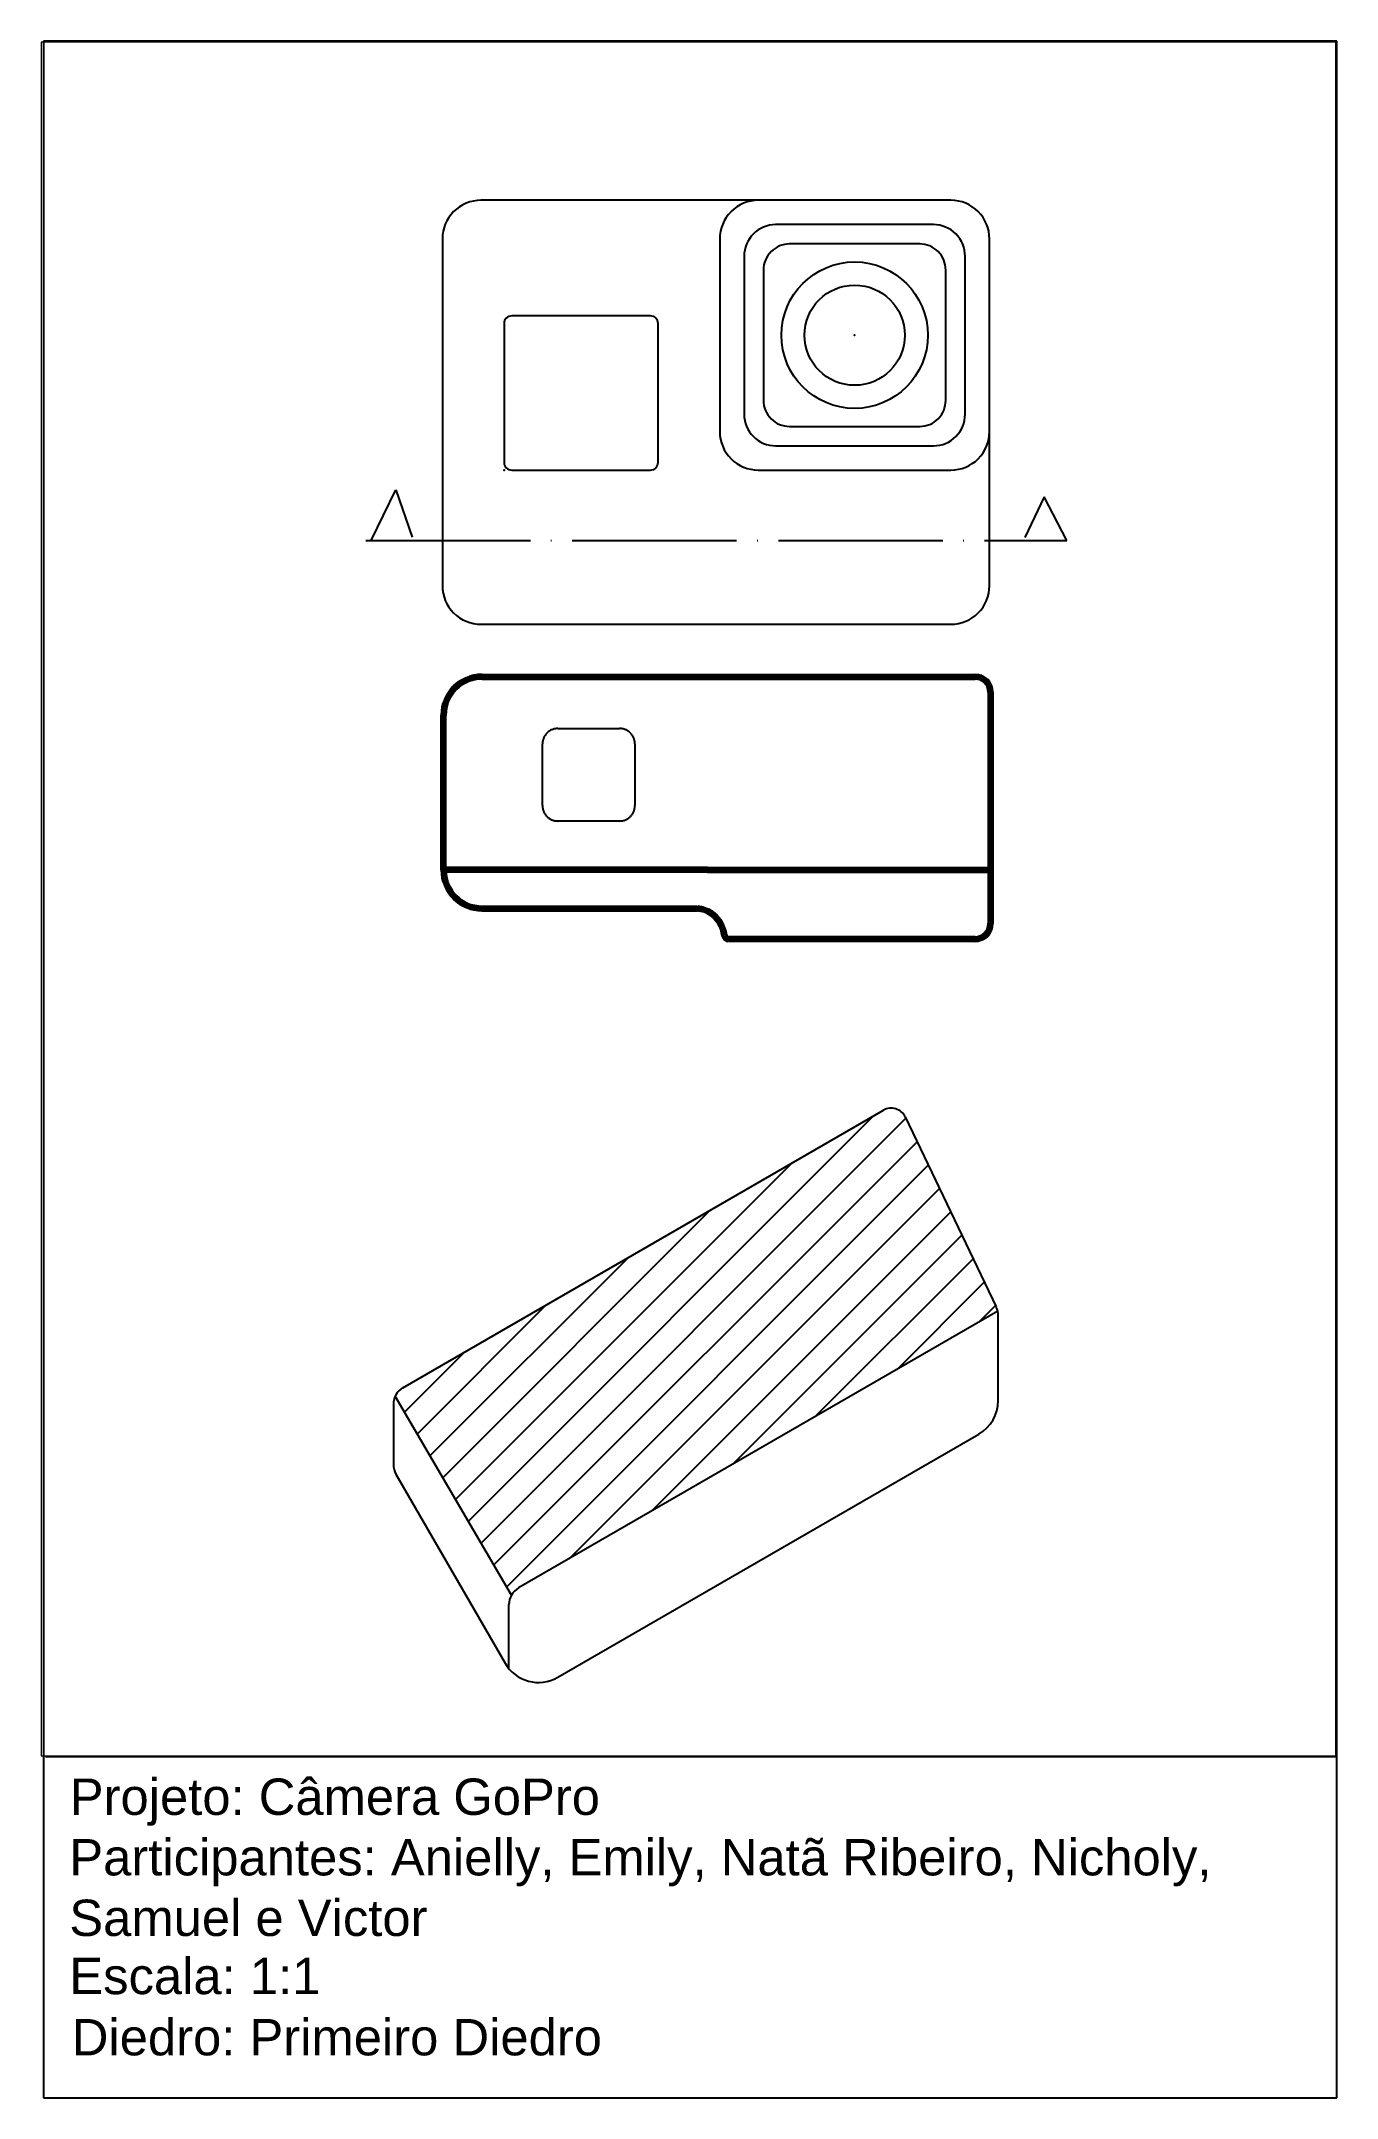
# Paper-space layout 'LayoutCorte' of a CAD drawing. Header units: millimetres. Extents: x 25 to 203, y 7 to 290.
# The model-space entities are those that its viewports show. They can reach past a viewport. Long polylines and large blocks are cut down to what shows.
import ezdxf

# ---------------------------------------------------------------- set-up
doc = ezdxf.new("R2010")
doc.units = ezdxf.units.MM
doc.linetypes.add('ACAD_ISO02W100', pattern=[15, 12, -3])
doc.linetypes.add('ACAD_ISO04W100', pattern=[30, 24, -3, 0, -3])
doc.layers.add('linha de corte', color=7, linetype='ACAD_ISO04W100')
doc.styles.get("Standard").update_dxf_attribs({"font": 'arial.ttf'})

msp = doc.modelspace()

# ---------------------------------------------------------------- hatches: boundary and pattern name
at = {"linetype": 'ByBlock'}
h = msp.add_hatch(dxfattribs=at)
h.set_pattern_fill('ANSI31', color=256)
h.set_pattern_definition([(45, (1603.1377, 1552.3044), (-2.245064, 2.245064), [])])
h.paths.add_polyline_path([(2286.62, 1700.43, 0.057918), (2286.43, 1700.98), (2274.6, 1725.65, 0.436825), (2271.8, 1726.51), (2209.44, 1690.51, 0.155096), (2208.42, 1689.39), (2223.52, 1663.61, -0.131652), (2224.44, 1664.53)])

# ---------------------------------------------------------------- linework, layer by layer
for p, q in [((2205.33, 1800.42), (2208.52, 1806.99)), ((2208.52, 1806.99), (2210.63, 1800.86)), ((2292.64, 1806.09), (2290.15, 1800.79)), ((2295.59, 1800.42), (2292.64, 1806.09)), ((2286.68, 1688.83), (2286.68, 1699.89)), ((2208.19, 1688.35), (2208.19, 1680.55)), ((2229.52, 1652.94), (2284.18, 1684.5)), ((2208.52, 1679.3), (2222.69, 1654.77)), ((2223.19, 1654.06), (2223.19, 1662.36))]:
    msp.add_line(p, q)
at = {"lineweight": 100}
for p, q in [((2219.7, 1782.75), (2283.7, 1782.75)), ((2285.7, 1780.75), (2285.7, 1750.72)), ((2214.7, 1757.69), (2214.7, 1777.75)), ((2248.96, 1757.69), (2214.7, 1757.69)), ((2214.7, 1757.69), (2214.7, 1757.69)), ((2248.96, 1757.69), (2248.96, 1757.69)), ((2248.96, 1757.69), (2285.7, 1757.69)), ((2219.7, 1752.69), (2247.68, 1752.69)), ((2283.7, 1748.72), (2251.66, 1748.72))]:
    msp.add_line(p, q, dxfattribs=at)
at = {"linetype": 'ByBlock'}
for p, q in [((2209.44, 1690.51), (2271.8, 1726.51)), ((2274.6, 1725.65), (2286.43, 1700.98)), ((2286.62, 1700.43), (2224.44, 1664.53)), ((2223.52, 1663.61), (2208.42, 1689.39))]:
    msp.add_line(p, q, dxfattribs=at)
for points in [[(2214.55, 1794.56, 0.414214), (2219.55, 1789.56), (2280.55, 1789.56, 0.414214), (2285.55, 1794.56), (2285.55, 1839.56, 0.414214), (2280.55, 1844.56), (2219.55, 1844.56, 0.414214), (2214.55, 1839.56)], [(2250.55, 1814.56, 0.414214), (2255.55, 1809.56), (2280.55, 1809.56, 0.414214), (2285.55, 1814.56), (2285.55, 1839.56, 0.414214), (2280.55, 1844.56), (2255.55, 1844.56, 0.414214), (2250.55, 1839.56)], [(2253.71, 1816.81, 0.414214), (2257.8, 1812.71), (2278.29, 1812.71, 0.414214), (2282.39, 1816.81), (2282.39, 1837.3, 0.414214), (2278.29, 1841.4), (2257.8, 1841.4, 0.414214), (2253.71, 1837.3)], [(2256.22, 1818.6, 0.414214), (2259.6, 1815.22), (2276.5, 1815.22, 0.414214), (2279.88, 1818.6), (2279.88, 1835.51, 0.414214), (2276.5, 1838.89), (2259.6, 1838.89, 0.414214), (2256.22, 1835.51)], [(2223.55, 1809.56), (2241.55, 1809.56, 0.414214), (2242.55, 1810.56), (2242.55, 1828.56, 0.414214), (2241.55, 1829.56), (2223.55, 1829.56, 0.414214), (2222.55, 1828.56), (2222.55, 1810.56, 0.414214)]]:
    msp.add_lwpolyline(points, format="xyb", close=True)
at = {"linetype": 'ACAD_ISO02W100'}
msp.add_lwpolyline([(2239.54, 1774.03), (2239.54, 1766.03, -0.414214), (2237.54, 1764.03), (2229.54, 1764.03, -0.414214), (2227.54, 1766.03), (2227.54, 1774.03, -0.414214), (2229.54, 1776.03), (2237.54, 1776.03, -0.414214)], format="xyb", close=True, dxfattribs=at)
for radius in [9.5, 6.5]:
    msp.add_circle((2268.05, 1827.06), radius)
at = {"lineweight": 100}
for centre, radius, start, end in [((2219.7, 1777.75), 5, 90, 180), ((2283.7, 1780.75), 2, 0, 90), ((2219.7, 1757.69), 5, 180, 270), ((2247.25, 1748.79), 3.92, 5.5997, 83.8002), ((2283.7, 1750.72), 2, 270, 0), ((2251.66, 1749.22), 0.5, 185.5997, 270)]:
    msp.add_arc(centre, radius, start, end, dxfattribs=at)
at = {"linetype": 'ByBlock'}
for centre, radius, start, end in [((2272.8, 1724.78), 2, 25.6123, 120), ((2284.18, 1699.89), 2.5, 0, 25.6123), ((2210.69, 1688.35), 2.5, 120, 180), ((2225.69, 1662.36), 2.5, 120, 180)]:
    msp.add_arc(centre, radius, start, end, dxfattribs=at)
for centre, radius, start, end in [((2281.68, 1688.83), 5, 300, 0), ((2210.69, 1680.55), 2.5, 180, 210), ((2227.02, 1657.27), 5, 210, 300)]:
    msp.add_arc(centre, radius, start, end)
for p in [(2268.05, 1827.06), (2222.55, 1809.56), (2285.7, 1757.69), (2285.7, 1757.69), (2285.7, 1757.69), (2285.7, 1757.69)]:
    msp.add_point(p)
at = {"layer": 'linha de corte', "linetype": 'ACAD_ISO04W100'}
msp.add_line((2204.63, 1800.42), (2295.59, 1800.42), dxfattribs=at)

psp = doc.layouts.new('LayoutCorte')

# ---------------------------------------------------------------- linework, layer by layer
for p, q in [((25, 290), (25, 7)), ((203, 290), (25, 290)), ((203, 7), (203, 290)), ((25.24, 53.99), (203, 53.99)), ((25, 7), (203, 7))]:
    psp.add_line(p, q)

# ---------------------------------------------------------------- texts
at = {"char_height": 5, "attachment_point": 1}
for s, width, gutter_width, heights, insert in [('Projeto: Câmera GoPro', 163.8251, 12.5, [2.43], (28.6, 50.94)), ('Participantes: Anielly, Emily, Natã Ribeiro, Nicholy, Samuel e Victor', 172.3705, 117.29, [0], (28.54, 42.61)), ('Escala: 1:1', 170.7417, 12.5, [2.43], (28.54, 26.27)), ('Diedro: Primeiro Diedro', 170.1987, 12.5, [2.43], (28.88, 17.85))]:
    psp.add_mtext_dynamic_manual_height_columns(s, width=width, gutter_width=gutter_width, heights=heights, dxfattribs=dict(at, insert=insert))

# ---------------------------------------------------------------- viewports
at = {"layer": '0'}
psp.add_viewport(center=(113.76, 171.97), size=(178.21, 235.789), view_center_point=(2246.49, 1753.92), view_height=222.321, dxfattribs=at)

doc.saveas('drawing.dxf')
